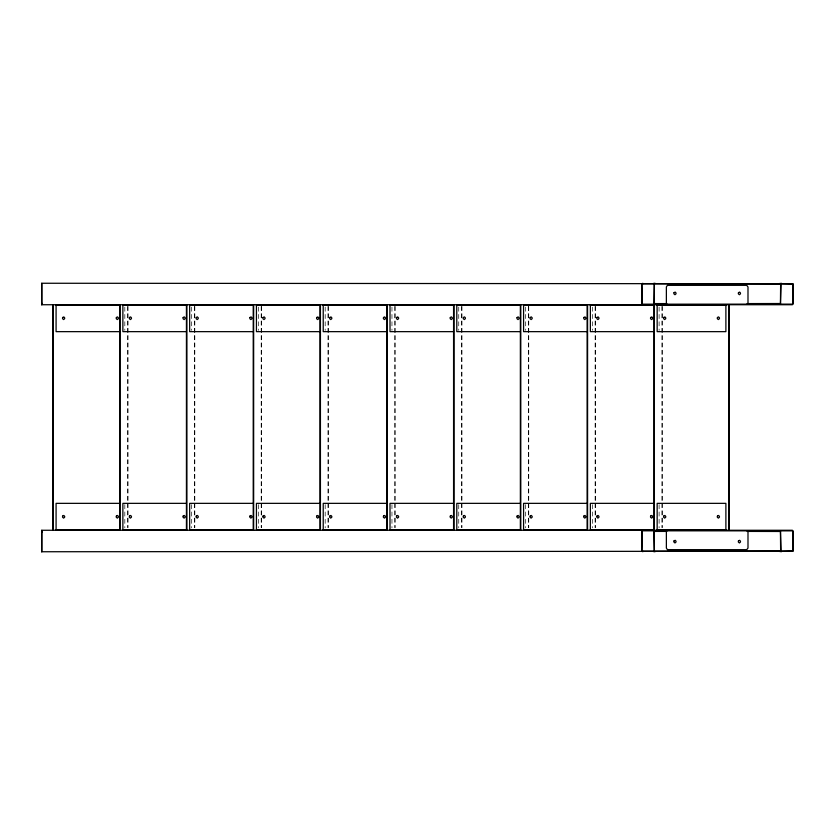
<?xml version="1.0" encoding="UTF-8"?>
<svg xmlns="http://www.w3.org/2000/svg" width="835" height="835" viewBox="0 0 835 835"><rect width="100%" height="100%" fill="white"/><g stroke="black" fill="none" stroke-linecap="round" stroke-linejoin="round"><path stroke-width="0.63" stroke-dasharray="4.17 3.13" d="M662.332 306.403L662.332 527.668M661.894 306.403L661.894 527.668M659.107 307.113L659.107 330.357M659.107 504.643L659.107 527.887M595.543 306.403L595.543 527.668M595.115 306.403L595.115 527.668M592.318 307.113L592.318 330.357M592.318 504.643L592.318 527.887M528.753 306.403L528.753 527.668M528.325 306.403L528.325 527.668M525.539 307.113L525.539 330.357M525.539 504.643L525.539 527.887M461.974 306.403L461.974 527.668M461.546 306.403L461.546 527.668M458.749 307.113L458.749 330.357M458.749 504.643L458.749 527.887M395.185 306.403L395.185 527.668M394.757 306.403L394.757 527.668M391.959 307.113L391.959 330.357M391.959 504.643L391.959 527.887M328.395 306.403L328.395 527.668M327.967 306.403L327.967 527.668M325.18 307.113L325.18 330.357M325.18 504.643L325.18 527.887M261.616 306.403L261.616 527.668M261.188 306.403L261.188 527.668M258.391 307.113L258.391 330.357M258.391 504.643L258.391 527.887M194.826 306.403L194.826 527.668M194.398 306.403L194.398 527.668M191.601 307.113L191.601 330.357M191.601 504.643L191.601 527.887M128.047 306.403L128.047 527.668M127.609 306.403L127.609 527.668M124.822 307.113L124.822 330.357M124.822 504.643L124.822 527.887"/><path stroke-width="1.25" d="M41.75 530.267L41.75 551.747L41.75 530.267L792.405 530.267L793.25 531.29L793.25 550.735A1.054 0.898 -90 0 1 793.135 551.236L41.75 551.747M41.75 283.253L41.75 304.733L41.75 283.253L793.135 283.764A1.054 0.898 -90 0 1 793.25 284.265L793.25 303.71L792.405 304.733L41.75 304.733M41.75 304.19L41.75 303.168M41.75 531.832L41.75 530.809M655.047 530.872L653.889 531.895L654.421 551.591A1.263 1.263 0 0 0 655.047 551.747M42.115 530.976L42.053 531.895L41.75 531.415M642.825 283.253L641.666 284.265L642.198 304.566A1.263 1.263 0 0 0 642.825 304.733M780.172 551.747L780.902 551.236A1.054 0.898 -90 0 0 781.028 550.735L780.495 530.956L747.221 530.872M642.825 283.785L641.969 284.265L641.969 303.71L642.616 304.18L792.676 304.128L792.906 284.088L781.403 283.785L781.403 283.253M655.047 531.415L654.202 531.895L654.202 550.735L654.849 551.204L780.641 550.975L780.443 531.477L747.221 531.415M642.094 283.785L653.815 283.785L653.815 283.253M655.047 283.253A1.263 1.263 0 0 0 654.421 283.409L654.035 303.596L666.747 303.585M747.221 303.585L780.443 303.522L780.641 284.025L654.849 283.796L654.202 284.234L654.202 303.105L655.047 303.585M654.108 304.128L666.747 304.128M747.221 304.128L780.495 304.044L781.028 284.265A1.054 0.898 -90 0 0 780.902 283.764L780.172 283.253M56.081 305.339L119.635 305.339M122.87 305.339L186.414 305.339M189.66 305.339L253.203 305.339M256.439 305.339L319.993 305.339M323.228 305.339L386.772 305.339M390.008 305.339L453.562 305.339M456.797 305.339L520.351 305.339M523.587 305.339L587.13 305.339M590.366 305.339L653.92 305.339M657.155 305.339L725.886 305.339M119.635 331.652L56.081 331.652L56.081 304.796M186.414 331.652L122.87 331.652L122.87 304.796M253.203 331.652L189.66 331.652L189.66 304.796M319.993 331.652L256.439 331.652L256.439 304.796M386.772 331.652L323.228 331.652L323.228 304.796M453.562 331.652L390.008 331.652L390.008 304.796M520.351 331.652L456.797 331.652L456.797 304.796M587.13 331.652L523.587 331.652L523.587 304.796M653.92 331.652L590.366 331.652L590.366 304.796M119.635 503.348L56.081 503.348L56.081 530.204M186.414 503.348L122.87 503.348L122.87 530.204M253.203 503.348L189.66 503.348L189.66 530.204M319.993 503.348L256.439 503.348L256.439 530.204M386.772 503.348L323.228 503.348L323.228 530.204M453.562 503.348L390.008 503.348L390.008 530.204M520.351 503.348L456.797 503.348L456.797 530.204M587.13 503.348L523.587 503.348L523.587 530.204M653.92 503.348L590.366 503.348L590.366 530.204M56.081 529.661L119.635 529.661M122.87 529.661L186.414 529.661M189.66 529.661L253.203 529.661M256.439 529.661L319.993 529.661M323.228 529.661L386.772 529.661M390.008 529.661L453.562 529.661M456.797 529.661L520.351 529.661M523.587 529.661L587.13 529.661M590.366 529.661L653.92 529.661M657.155 529.661L725.886 529.661M654.108 530.872L666.747 530.872M654.108 531.415L666.747 531.415M642.094 551.215L653.815 551.215L653.815 551.747M642.825 551.215L641.969 550.735L641.969 531.29L642.616 530.82L792.676 530.872L792.906 550.912L781.403 551.215L781.403 551.747M655.047 304.128L654.035 303.596M642.825 551.747L641.666 550.735L642.198 530.434A1.263 1.263 0 0 1 642.825 530.267M770.695 303.585L770.695 304.128M770.695 530.872L770.695 531.415M747.993 304.107L747.993 286.937L746.709 285.33L667.405 285.361L666.372 286.937L666.372 304.107M747.993 530.893L747.993 548.063L746.709 549.67L667.405 549.639L666.372 548.063L666.372 530.893M729.112 304.796L729.112 530.267M728.684 304.796L728.684 530.267M725.886 304.796L725.886 331.652L657.155 331.652L657.155 304.796M725.886 530.204L725.886 503.348L657.155 503.348L657.155 530.204M664.524 303.585L664.524 304.128M664.524 530.872L664.524 531.415M654.358 304.796L654.358 530.267M653.93 304.796L653.93 530.267M587.579 304.796L587.579 530.267M587.151 304.796L587.151 530.267M520.789 304.796L520.789 530.267M520.362 304.796L520.362 530.267M454.01 304.796L454.01 530.267M453.572 304.796L453.572 530.267M387.221 304.796L387.221 530.267M386.793 304.796L386.793 530.267M320.431 304.796L320.431 530.267M320.003 304.796L320.003 530.267M253.652 304.796L253.652 530.267M253.224 304.796L253.224 530.267M186.863 304.796L186.863 530.267M186.435 304.796L186.435 530.267M120.073 304.796L120.073 530.267M119.645 304.796L119.645 530.267M53.294 304.796L53.294 530.267M52.866 304.796L52.866 530.267M62.708 317.477L62.615 317.707A1.649 1.649 0 0 0 62.615 318.74L63.606 319.565L64.598 318.74A1.649 1.649 0 0 0 64.598 317.707L63.815 316.903L62.708 317.477M116.409 317.477L116.315 317.707A1.649 1.649 0 0 0 116.315 318.74L117.307 319.565L118.299 318.74A1.649 1.649 0 0 0 118.299 317.707L117.516 316.903L116.409 317.477M129.498 317.477L129.394 317.707A1.649 1.649 0 0 0 129.394 318.74L130.385 319.565L131.377 318.74A1.649 1.649 0 0 0 131.377 317.707L130.594 316.903L129.498 317.477M62.708 516.03L62.615 516.26A1.649 1.649 0 0 0 62.615 517.293L63.606 518.117L64.598 517.293A1.649 1.649 0 0 0 64.598 516.26L63.815 515.466L62.708 516.03M183.199 317.477L183.095 317.707A1.649 1.649 0 0 0 183.095 318.74L184.086 319.565L185.078 318.74A1.649 1.649 0 0 0 185.078 317.707L184.295 316.903L183.199 317.477M196.277 317.477L196.183 317.707A1.649 1.649 0 0 0 196.183 318.74L197.175 319.565L198.166 318.74A1.649 1.649 0 0 0 198.166 317.707L197.384 316.903L196.277 317.477M116.409 516.03L116.315 516.26A1.649 1.649 0 0 0 116.315 517.293L117.307 518.117L118.299 517.293A1.649 1.649 0 0 0 118.299 516.26L117.516 515.466L116.409 516.03M129.498 516.03L129.394 516.26A1.649 1.649 0 0 0 129.394 517.293L130.385 518.117L131.377 517.293A1.649 1.649 0 0 0 131.377 516.26L130.594 515.466L129.498 516.03M249.978 317.477L249.884 317.707A1.649 1.649 0 0 0 249.884 318.74L250.876 319.565L251.867 318.74A1.649 1.649 0 0 0 251.867 317.707L251.084 316.903L249.978 317.477M263.067 317.477L262.962 317.707A1.649 1.649 0 0 0 262.962 318.74L263.964 319.565L264.956 318.74A1.649 1.649 0 0 0 264.956 317.707L264.173 316.903L263.067 317.477M183.199 516.03L183.095 516.26A1.649 1.649 0 0 0 183.095 517.293L184.086 518.117L185.078 517.293A1.649 1.649 0 0 0 185.078 516.26L184.295 515.466L183.199 516.03M196.277 516.03L196.183 516.26A1.649 1.649 0 0 0 196.183 517.293L197.175 518.117L198.166 517.293A1.649 1.649 0 0 0 198.166 516.26L197.384 515.466L196.277 516.03M316.768 317.477L316.663 317.707A1.649 1.649 0 0 0 316.663 318.74L317.655 319.565L318.657 318.74A1.649 1.649 0 0 0 318.646 317.707L317.874 316.903L316.768 317.477M329.856 317.477L329.752 317.707A1.649 1.649 0 0 0 329.752 318.74L330.743 319.565L331.735 318.74A1.649 1.649 0 0 0 331.735 317.707L330.952 316.903L329.856 317.477M249.978 516.03L249.884 516.26A1.649 1.649 0 0 0 249.884 517.293L250.876 518.117L251.867 517.293A1.649 1.649 0 0 0 251.867 516.26L251.084 515.466L249.978 516.03M263.067 516.03L262.962 516.26A1.649 1.649 0 0 0 262.962 517.293L263.964 518.117L264.956 517.293A1.649 1.649 0 0 0 264.956 516.26L264.173 515.466L263.067 516.03M383.557 317.477L383.453 317.707A1.649 1.649 0 0 0 383.453 318.74L384.444 319.565L385.436 318.74A1.649 1.649 0 0 0 385.436 317.707L384.653 316.903L383.557 317.477M396.635 317.477L396.541 317.707A1.649 1.649 0 0 0 396.541 318.74L397.533 319.565L398.525 318.74A1.649 1.649 0 0 0 398.525 317.707L397.742 316.903L396.635 317.477M316.768 516.03L316.663 516.26A1.649 1.649 0 0 0 316.663 517.293L317.655 518.117L318.657 517.293A1.649 1.649 0 0 0 318.646 516.26L317.874 515.466L316.768 516.03M329.856 516.03L329.752 516.26A1.649 1.649 0 0 0 329.752 517.293L330.743 518.117L331.735 517.293A1.649 1.649 0 0 0 331.735 516.26L330.952 515.466L329.856 516.03M450.336 317.477L450.242 317.707A1.649 1.649 0 0 0 450.242 318.74L451.234 319.565L452.226 318.74A1.649 1.649 0 0 0 452.226 317.707L451.443 316.903L450.336 317.477M463.425 317.477L463.321 317.707A1.649 1.649 0 0 0 463.321 318.74L464.312 319.565L465.304 318.74A1.649 1.649 0 0 0 465.304 317.707L464.521 316.903L463.425 317.477M383.557 516.03L383.453 516.26A1.649 1.649 0 0 0 383.453 517.293L384.444 518.117L385.436 517.293A1.649 1.649 0 0 0 385.436 516.26L384.653 515.466L383.557 516.03M396.635 516.03L396.541 516.26A1.649 1.649 0 0 0 396.541 517.293L397.533 518.117L398.525 517.293A1.649 1.649 0 0 0 398.525 516.26L397.742 515.466L396.635 516.03M517.126 317.477L517.022 317.707A1.649 1.649 0 0 0 517.022 318.74L518.013 319.565L519.005 318.74A1.649 1.649 0 0 0 519.005 317.707L518.222 316.903L517.126 317.477M530.204 317.477L530.11 317.707A1.649 1.649 0 0 0 530.11 318.74L531.102 319.565L532.093 318.74A1.649 1.649 0 0 0 532.093 317.707L531.311 316.903L530.204 317.477M450.336 516.03L450.242 516.26A1.649 1.649 0 0 0 450.242 517.293L451.234 518.117L452.226 517.293A1.649 1.649 0 0 0 452.226 516.26L451.443 515.466L450.336 516.03M463.425 516.03L463.321 516.26A1.649 1.649 0 0 0 463.321 517.293L464.312 518.117L465.304 517.293A1.649 1.649 0 0 0 465.304 516.26L464.521 515.466L463.425 516.03M583.905 317.477L583.811 317.707A1.649 1.649 0 0 0 583.811 318.74L584.803 319.565L585.794 318.74A1.649 1.649 0 0 0 585.794 317.707L585.011 316.903L583.905 317.477M596.994 317.477L596.9 317.707A1.649 1.649 0 0 0 596.9 318.74L597.891 319.565L598.883 318.74A1.649 1.649 0 0 0 598.883 317.707L598.1 316.903L596.994 317.477M517.126 516.03L517.022 516.26A1.649 1.649 0 0 0 517.022 517.293L518.013 518.117L519.005 517.293A1.649 1.649 0 0 0 519.005 516.26L518.222 515.466L517.126 516.03M530.204 516.03L530.11 516.26A1.649 1.649 0 0 0 530.11 517.293L531.102 518.117L532.093 517.293A1.649 1.649 0 0 0 532.093 516.26L531.311 515.466L530.204 516.03M650.695 317.477L650.601 317.707A1.649 1.649 0 0 0 650.601 318.74L651.592 319.565L652.584 318.74A1.649 1.649 0 0 0 652.584 317.707L651.801 316.903L650.695 317.477M674.064 292.636L673.97 292.876A1.649 1.649 0 0 0 673.97 293.899L674.962 294.724L675.953 293.899A1.649 1.649 0 0 0 675.953 292.876L675.171 292.073L674.064 292.636M663.783 317.477L663.679 317.707A1.649 1.649 0 0 0 663.679 318.74L664.67 319.565L665.662 318.74A1.649 1.649 0 0 0 665.662 317.707L664.879 316.903L663.783 317.477M583.905 516.03L583.811 516.26A1.649 1.649 0 0 0 583.811 517.293L584.803 518.117L585.794 517.293A1.649 1.649 0 0 0 585.794 516.26L585.011 515.466L583.905 516.03M596.994 516.03L596.9 516.26A1.649 1.649 0 0 0 596.9 517.293L597.891 518.117L598.883 517.293A1.649 1.649 0 0 0 598.883 516.26L598.1 515.466L596.994 516.03M717.484 317.477L717.38 317.707A1.649 1.649 0 0 0 717.38 318.74L718.371 319.565L719.363 318.74A1.649 1.649 0 0 0 719.363 317.707L718.58 316.903L717.484 317.477M738.505 292.636L738.411 292.876A1.649 1.649 0 0 0 738.411 293.899L739.403 294.724L740.394 293.899A1.649 1.649 0 0 0 740.394 292.876L739.612 292.073L738.505 292.636M650.695 516.03L650.601 516.26A1.649 1.649 0 0 0 650.601 517.293L651.592 518.117L652.584 517.293A1.649 1.649 0 0 0 652.584 516.26L651.801 515.466L650.695 516.03M663.783 516.03L663.679 516.26A1.649 1.649 0 0 0 663.679 517.293L664.67 518.117L665.662 517.293A1.649 1.649 0 0 0 665.662 516.26L664.879 515.466L663.783 516.03M674.064 540.871L673.97 541.101A1.649 1.649 0 0 0 673.97 542.124L674.962 542.959L675.953 542.124A1.649 1.649 0 0 0 675.953 541.101L675.171 540.297L674.064 540.871M717.484 516.03L717.38 516.26A1.649 1.649 0 0 0 717.38 517.293L718.371 518.117L719.363 517.293A1.649 1.649 0 0 0 719.363 516.26L718.58 515.466L717.484 516.03M738.505 540.871L738.411 541.101A1.649 1.649 0 0 0 738.411 542.124L739.403 542.959L740.394 542.124A1.649 1.649 0 0 0 740.394 541.101L739.612 540.297L738.505 540.871"/></g></svg>
